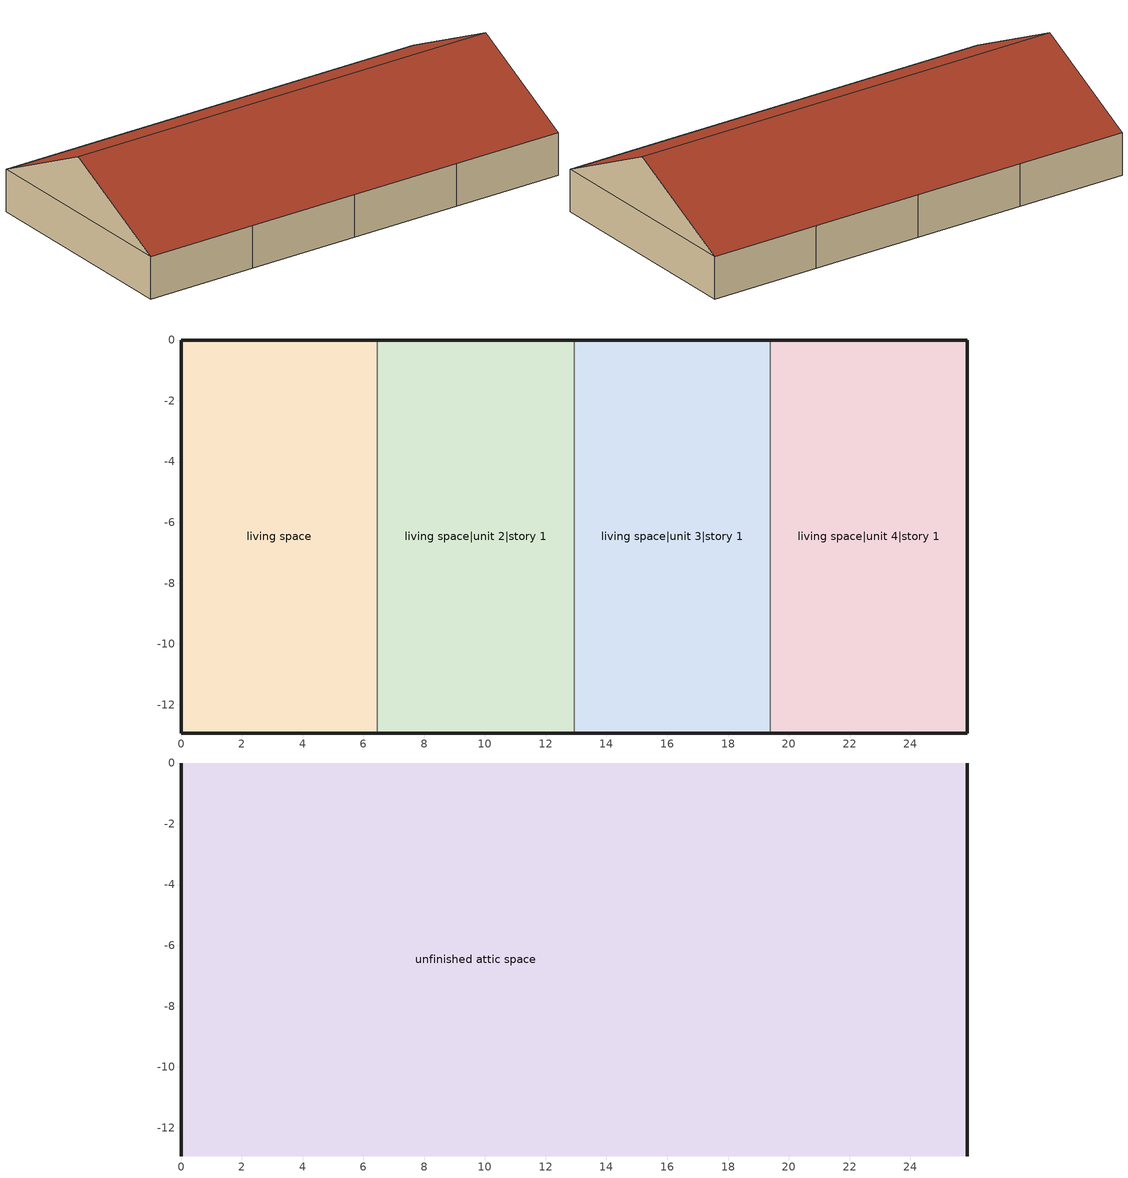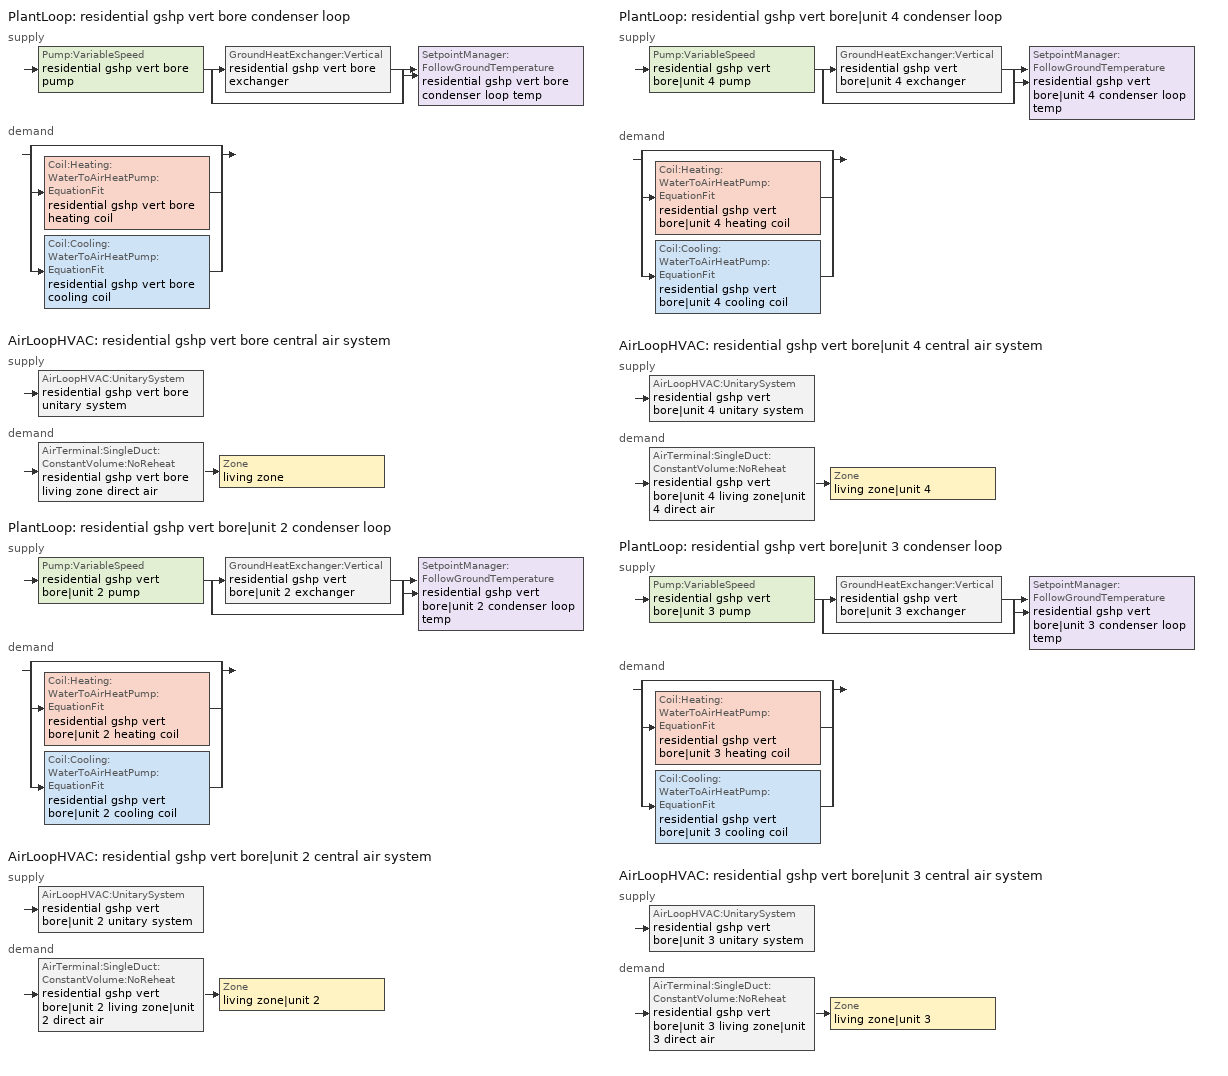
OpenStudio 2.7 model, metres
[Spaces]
living space
 floor foundation: 0,-12.93 0,0 6.47,0 6.47,-12.93 z0
 wall outside: 6.47,0 0,0 0,-12.93 6.47,-12.93 z0:2.44
 wall to living space|unit 2|story 1: 6.47,-12.93 6.47,0 z0:2.44
living space|unit 2|story 1
 floor foundation: 6.47,-12.93 6.47,0 12.93,0 12.93,-12.93 z0
 wall outside: 6.47,-12.93 12.93,-12.93 / 12.93,0 6.47,0 z0:2.44
 wall to living space|unit 3|story 1: 12.93,-12.93 12.93,0 z0:2.44
living space|unit 3|story 1
 floor foundation: 12.93,-12.93 12.93,0 19.4,0 19.4,-12.93 z0
 wall outside: 12.93,-12.93 19.4,-12.93 / 19.4,0 12.93,0 z0:2.44
 wall to living space|unit 4|story 1: 19.4,-12.93 19.4,0 z0:2.44
living space|unit 4|story 1
 floor foundation: 19.4,-12.93 19.4,0 25.86,0 25.86,-12.93 z0
 wall outside: 19.4,-12.93 25.86,-12.93 25.86,0 19.4,0 z0:2.44
unfinished attic space
 floor to living space: 6.47,0 6.47,-12.93 0,-12.93 0,0 z2.44
 floor to living space|unit 2|story 1: 12.93,0 12.93,-12.93 6.47,-12.93 6.47,0 z2.44
 floor to living space|unit 3|story 1: 19.4,0 19.4,-12.93 12.93,-12.93 12.93,0 z2.44
 floor to living space|unit 4|story 1: 25.86,0 25.86,-12.93 19.4,-12.93 19.4,0 z2.44
 wall outside: 0,-6.47,5.67 0,0,2.44 0,-12.93,2.44; 25.86,-6.47,5.67 25.86,-12.93,2.44 25.86,0,2.44
 roof outside: 0,-6.47,5.67 25.86,-6.47,5.67 25.86,0,2.44 0,0,2.44; 25.86,-6.47,5.67 0,-6.47,5.67 0,-12.93,2.44 25.86,-12.93,2.44
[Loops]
PlantLoop 'residential gshp vert bore condenser loop'
 supply: Pump:VariableSpeed 'residential gshp vert bore pump' > split
  | GroundHeatExchanger:Vertical 'residential gshp vert bore exchanger'
  | bypass
  join > SetpointManager:FollowGroundTemperature 'residential gshp vert bore condenser loop temp'
 demand: split
  | bypass
  | Coil:Heating:WaterToAirHeatPump:EquationFit 'residential gshp vert bore heating coil'
  | Coil:Cooling:WaterToAirHeatPump:EquationFit 'residential gshp vert bore cooling coil'
AirLoopHVAC 'residential gshp vert bore central air system'
 supply: AirLoopHVAC:UnitarySystem 'residential gshp vert bore unitary system'
 demand: AirTerminal:SingleDuct:ConstantVolume:NoReheat 'residential gshp vert bore living zone direct air' > Zone 'living zone'
PlantLoop 'residential gshp vert bore|unit 2 condenser loop'
 supply: Pump:VariableSpeed 'residential gshp vert bore|unit 2 pump' > split
  | GroundHeatExchanger:Vertical 'residential gshp vert bore|unit 2 exchanger'
  | bypass
  join > SetpointManager:FollowGroundTemperature 'residential gshp vert bore|unit 2 condenser loop temp'
 demand: split
  | bypass
  | Coil:Heating:WaterToAirHeatPump:EquationFit 'residential gshp vert bore|unit 2 heating coil'
  | Coil:Cooling:WaterToAirHeatPump:EquationFit 'residential gshp vert bore|unit 2 cooling coil'
AirLoopHVAC 'residential gshp vert bore|unit 2 central air system'
 supply: AirLoopHVAC:UnitarySystem 'residential gshp vert bore|unit 2 unitary system'
 demand: AirTerminal:SingleDuct:ConstantVolume:NoReheat 'residential gshp vert bore|unit 2 living zone|unit 2 direct air' > Zone 'living zone|unit 2'
PlantLoop 'residential gshp vert bore|unit 4 condenser loop'
 supply: Pump:VariableSpeed 'residential gshp vert bore|unit 4 pump' > split
  | GroundHeatExchanger:Vertical 'residential gshp vert bore|unit 4 exchanger'
  | bypass
  join > SetpointManager:FollowGroundTemperature 'residential gshp vert bore|unit 4 condenser loop temp'
 demand: split
  | bypass
  | Coil:Heating:WaterToAirHeatPump:EquationFit 'residential gshp vert bore|unit 4 heating coil'
  | Coil:Cooling:WaterToAirHeatPump:EquationFit 'residential gshp vert bore|unit 4 cooling coil'
AirLoopHVAC 'residential gshp vert bore|unit 4 central air system'
 supply: AirLoopHVAC:UnitarySystem 'residential gshp vert bore|unit 4 unitary system'
 demand: AirTerminal:SingleDuct:ConstantVolume:NoReheat 'residential gshp vert bore|unit 4 living zone|unit 4 direct air' > Zone 'living zone|unit 4'
PlantLoop 'residential gshp vert bore|unit 3 condenser loop'
 supply: Pump:VariableSpeed 'residential gshp vert bore|unit 3 pump' > split
  | GroundHeatExchanger:Vertical 'residential gshp vert bore|unit 3 exchanger'
  | bypass
  join > SetpointManager:FollowGroundTemperature 'residential gshp vert bore|unit 3 condenser loop temp'
 demand: split
  | bypass
  | Coil:Heating:WaterToAirHeatPump:EquationFit 'residential gshp vert bore|unit 3 heating coil'
  | Coil:Cooling:WaterToAirHeatPump:EquationFit 'residential gshp vert bore|unit 3 cooling coil'
AirLoopHVAC 'residential gshp vert bore|unit 3 central air system'
 supply: AirLoopHVAC:UnitarySystem 'residential gshp vert bore|unit 3 unitary system'
 demand: AirTerminal:SingleDuct:ConstantVolume:NoReheat 'residential gshp vert bore|unit 3 living zone|unit 3 direct air' > Zone 'living zone|unit 3'
[Building]
Building 1: North Axis {deg}=0; Standards Number of Stories=1; Standards Number of Above Ground Stories=1; Standards Building Type=singlefamilyattached; Standards Number of Living Units=4
[Site]
Denver Intl Ap_CO_USA: Latitude {deg}=39.83; Longitude {deg}=-104.65; Time Zone {hr}=-7; Elevation {m}=1650
[ClimateZones]
Climate Zone Institution Name 2=Building America; Climate Zone Document Year 2=0; Climate Zone Value 2=Cold
[Site:WaterMainsTemperature]
Calculation Method=Correlation; Annual Average Outdoor Air Temperature {C}=10.8753; Maximum Difference In Monthly Average Outdoor Air Temperatures {deltaC}=23.1524
[Site:GroundTemperature:Deep]
10.8753, 10.8753, 10.8753, 10.8753, 10.8753, 10.8753, 10.8753, 10.8753, 10.8753, 10.8753, 10.8753, 10.8753
[ThermalZone] Use Ideal Air Loads=No
Name | Thermostat
living zone | living zone temperature setpoint
living zone|unit 2 | living zone|unit 2 temperature setpoint
living zone|unit 3 | living zone|unit 3 temperature setpoint
living zone|unit 4 | living zone|unit 4 temperature setpoint
unfinished attic zone
[Sizing:Zone] Zone Cooling Design Supply Air Temperature Input Method=SupplyAirTemperature; Zone Cooling Design Supply Air Temperature {C}=14; Zone Cooling Design Supply Air Temperature Difference {deltaC}=11.11; Zone Heating Design Supply Air Temperature Input Method=SupplyAirTemperature; Zone Heating Design Supply Air Temperature {C}=40; Zone Heating Design Supply Air Temperature Difference {deltaC}=11.11; Zone Cooling Design Supply Air Humidity Ratio {kg-H2O/kg-air}=0.0085; Zone Heating Design Supply Air Humidity Ratio {kg-H2O/kg-air}=0.008; Cooling Design Air Flow Method=DesignDay; Heating Design Air Flow Method=DesignDay; Account for Dedicated Outdoor Air System=No; Dedicated Outdoor Air System Control Strategy=NeutralSupplyAir; Dedicated Outdoor Air Low Setpoint Temperature for Design {C}=autosize; Dedicated Outdoor Air High Setpoint Temperature for Design {C}=autosize
living zone; living zone|unit 2; living zone|unit 3; living zone|unit 4; unfinished attic zone
[Zone equipment]
living zone: residential gshp vert bore living zone direct air
living zone|unit 2: residential gshp vert bore|unit 2 living zone|unit 2 direct air
living zone|unit 3: residential gshp vert bore|unit 3 living zone|unit 3 direct air
living zone|unit 4: residential gshp vert bore|unit 4 living zone|unit 4 direct air
[Space]
Name | Space Type | Thermal Zone | Building Unit
living space | Space Type 1 | living zone | unit 1
living space|unit 2|story 1 | Space Type 1 | living zone|unit 2 | unit 2
living space|unit 3|story 1 | Space Type 1 | living zone|unit 3 | unit 3
living space|unit 4|story 1 | Space Type 1 | living zone|unit 4 | unit 4
unfinished attic space | Space Type 2 | unfinished attic zone
[SpaceType]
Name | Standards Space Type
Space Type 1 | living
Space Type 2 | unfinished attic
[BuildingUnit] Building Unit Type=Residential
unit 1; unit 2; unit 3; unit 4
[GroundHeatExchanger:Vertical] Maximum Flow Rate {m3/s}=0.0033; Number of Bore Holes=120; Bore Hole Length {m}=76.2; Bore Hole Radius {m}=0.0635; Ground Thermal Conductivity {W/m-K}=1.0386; Ground Thermal Heat Capacity {J/m3-K}=1.93558e+06; Ground Temperature {C}=10.8753; Design Flow Rate {m3/s}=0.0033; Grout Thermal Conductivity {W/m-K}=0.6924; Pipe Thermal Conductivity {W/m-K}=0.39813; Pipe Out Diameter {m}=0.02667; U-Tube Distance {m}=0.0245389; Pipe Thickness {m}=0.0024257; Maximum Length of Simulation=1; G-Function Reference Ratio=0.0005; G-Function Ln(T/Ts) Value 1=-15.2996; G-Function G Value 1=-0.348322; G-Function Ln(T/Ts) Value 2=-14.201; G-Function G Value 2=0.022208; G-Function Ln(T/Ts) Value 3=-13.2202; G-Function G Value 3=0.412345; G-Function Ln(T/Ts) Value 4=-12.2086; G-Function G Value 4=0.867498; G-Function Ln(T/Ts) Value 5=-11.1888; G-Function G Value 5=1.357839; G-Function Ln(T/Ts) Value 6=-10.1816; G-Function G Value 6=1.852024; G-Function Ln(T/Ts) Value 7=-9.1815; G-Function G Value 7=2.345656; G-Function Ln(T/Ts) Value 8=-8.6809; G-Function G Value 8=2.593958; G-Function Ln(T/Ts) Value 9=-8.5; G-Function G Value 9=2.679; G-Function Ln(T/Ts) Value 10=-7.8; G-Function G Value 10=3.023; G-Function Ln(T/Ts) Value 11=-7.2; G-Function G Value 11=3.32; G-Function Ln(T/Ts) Value 12=-6.5; G-Function G Value 12=3.681; G-Function Ln(T/Ts) Value 13=-5.9; G-Function G Value 13=4.071; G-Function Ln(T/Ts) Value 14=-5.2; G-Function G Value 14=4.828; G-Function Ln(T/Ts) Value 15=-4.5; G-Function G Value 15=6.253; G-Function Ln(T/Ts) Value 16=-3.963; G-Function G Value 16=7.894; G-Function Ln(T/Ts) Value 17=-3.27; G-Function G Value 17=11.82; G-Function Ln(T/Ts) Value 18=-2.864; G-Function G Value 18=15.117; G-Function Ln(T/Ts) Value 19=-2.577; G-Function G Value 19=18.006; G-Function Ln(T/Ts) Value 20=-2.171; G-Function G Value 20=22.887; G-Function Ln(T/Ts) Value 21=-1.884; G-Function G Value 21=26.924; G-Function Ln(T/Ts) Value 22=-1.191; G-Function G Value 22=38.004; G-Function Ln(T/Ts) Value 23=-0.497; G-Function G Value 23=49.919; G-Function Ln(T/Ts) Value 24=-0.274; G-Function G Value 24=53.407; G-Function Ln(T/Ts) Value 25=-0.051; G-Function G Value 25=56.632; G-Function Ln(T/Ts) Value 26=0.196; G-Function G Value 26=59.825; G-Function Ln(T/Ts) Value 27=0.419; G-Function G Value 27=62.349; G-Function Ln(T/Ts) Value 28=0.642; G-Function G Value 28=64.524; G-Function Ln(T/Ts) Value 29=0.873; G-Function G Value 29=66.412; G-Function Ln(T/Ts) Value 30=1.112; G-Function G Value 30=67.993; G-Function Ln(T/Ts) Value 31=1.335; G-Function G Value 31=69.162; G-Function Ln(T/Ts) Value 32=1.679; G-Function G Value 32=70.476; G-Function Ln(T/Ts) Value 33=2.028; G-Function G Value 33=71.361; G-Function Ln(T/Ts) Value 34=2.275; G-Function G Value 34=71.79; G-Function Ln(T/Ts) Value 35=3.003; G-Function G Value 35=72.511
residential gshp vert bore exchanger; residential gshp vert bore|unit 2 exchanger; residential gshp vert bore|unit 4 exchanger; residential gshp vert bore|unit 3 exchanger
[PlantLoop] Fluid Type=Water; Glycol Concentration=30; Maximum Loop Temperature {C}=48.88889; Minimum Loop Temperature {C}=1.66667; Minimum Loop Flow Rate {m3/s}=0; Plant Loop Volume {m3}=Autocalculate; Load Distribution Scheme=SequentialLoad
residential gshp vert bore condenser loop; residential gshp vert bore|unit 2 condenser loop; residential gshp vert bore|unit 4 condenser loop; residential gshp vert bore|unit 3 condenser loop
[Sizing:Plant] Loop Type=Condenser; Design Loop Exit Temperature {C}=29.4444; Loop Design Temperature Difference {deltaC}=5.55556; Sizing Option=NonCoincident; Zone Timesteps in Averaging Window=1; Coincident Sizing Factor Mode=None
residential gshp vert bore condenser loop; residential gshp vert bore|unit 2 condenser loop; residential gshp vert bore|unit 4 condenser loop; residential gshp vert bore|unit 3 condenser loop
[SetpointManager:FollowGroundTemperature] Control Variable=Temperature; Offset Temperature Difference {deltaC}=0; Maximum Setpoint Temperature {C}=48.88889; Minimum Setpoint Temperature {C}=1.66667
residential gshp vert bore condenser loop temp; residential gshp vert bore|unit 2 condenser loop temp; residential gshp vert bore|unit 4 condenser loop temp; residential gshp vert bore|unit 3 condenser loop temp
[Pump:VariableSpeed] Rated Pump Head {Pa}=149460; Motor Efficiency=0.462; Fraction of Motor Inefficiencies to Fluid Stream=0; Coefficient 1 of the Part Load Performance Curve=0; Coefficient 2 of the Part Load Performance Curve=1; Coefficient 3 of the Part Load Performance Curve=0; Coefficient 4 of the Part Load Performance Curve=0; Minimum Flow Rate {m3/s}=0; Pump Control Type=Intermittent; Skin Loss Radiative Fraction=0.5; Design Power Sizing Method=PowerPerFlowPerPressure; Design Electric Power per Unit Flow Rate {W/(m3/s)}=348701.1; Design Shaft Power per Unit Flow Rate per Unit Head {W-s/m3-Pa}=1.28205; Design Minimum Flow Rate Fraction=0
residential gshp vert bore pump; residential gshp vert bore|unit 2 pump; residential gshp vert bore|unit 4 pump; residential gshp vert bore|unit 3 pump
[Coil:Heating:WaterToAirHeatPump:EquationFit] Rated Heating Coefficient of Performance {W/W}=3.64475; Heating Capacity Coefficient 1=-5.21544; Heating Capacity Coefficient 2=-1.07399; Heating Capacity Coefficient 3=7.59731; Heating Capacity Coefficient 4=0; Heating Capacity Coefficient 5=0; Heating Power Consumption Coefficient 1=-11.0778; Heating Power Consumption Coefficient 2=10.2338; Heating Power Consumption Coefficient 3=1.52933; Heating Power Consumption Coefficient 4=0; Heating Power Consumption Coefficient 5=0
residential gshp vert bore heating coil; residential gshp vert bore|unit 2 heating coil; residential gshp vert bore|unit 4 heating coil; residential gshp vert bore|unit 3 heating coil
[Coil:Heating:Electric] Availability Schedule=residential heating season; Efficiency=1
residential gshp vert bore supp heater; residential gshp vert bore|unit 2 supp heater; residential gshp vert bore|unit 4 supp heater; residential gshp vert bore|unit 3 supp heater
[Coil:Cooling:WaterToAirHeatPump:EquationFit] Rated Cooling Coefficient of Performance {W/W}=5.35551; Total Cooling Capacity Coefficient 1=-3.91606; Total Cooling Capacity Coefficient 2=7.04294; Total Cooling Capacity Coefficient 3=-2.27059; Total Cooling Capacity Coefficient 4=0; Total Cooling Capacity Coefficient 5=0; Sensible Cooling Capacity Coefficient 1=26.7839; Sensible Cooling Capacity Coefficient 2=0; Sensible Cooling Capacity Coefficient 3=-23.8324; Sensible Cooling Capacity Coefficient 4=-1.11574; Sensible Cooling Capacity Coefficient 5=0; Sensible Cooling Capacity Coefficient 6=0; Cooling Power Consumption Coefficient 1=-6.23374; Cooling Power Consumption Coefficient 2=1.6101; Cooling Power Consumption Coefficient 3=5.31708; Cooling Power Consumption Coefficient 4=0; Cooling Power Consumption Coefficient 5=0; Nominal Time for Condensate Removal to Begin {s}=1000; Ratio of Initial Moisture Evaporation Rate and Steady State Latent Capacity=1.5
residential gshp vert bore cooling coil; residential gshp vert bore|unit 2 cooling coil; residential gshp vert bore|unit 4 cooling coil; residential gshp vert bore|unit 3 cooling coil
[Fan:OnOff] Availability Schedule=Always On Discrete; Fan Total Efficiency=0.75; Pressure Rise {Pa}=794.58; Maximum Flow Rate {m3/s}=autosize; Motor Efficiency=1; Motor In Airstream Fraction=1
Name | Fan Power Ratio Function of Speed Ratio Curve | Fan Efficiency Ratio Function of Speed Ratio Curve
residential gshp vert bore living zone supply fan | Fan On Off Power Curve | Fan On Off Efficiency Curve
residential gshp vert bore|unit 2 living zone|unit 2 supply fan | Fan On Off Power Curve 1 | Fan On Off Efficiency Curve 1
residential gshp vert bore|unit 4 living zone|unit 4 supply fan | Fan On Off Power Curve 2 | Fan On Off Efficiency Curve 2
residential gshp vert bore|unit 3 living zone|unit 3 supply fan | Fan On Off Power Curve 3 | Fan On Off Efficiency Curve 3
[AirLoopHVAC:UnitarySystem] Control Type=Load; Dehumidification Control Type=None; Availability Schedule=Always On Discrete; Fan Placement=BlowThrough; Supply Air Fan Operating Mode Schedule=Always Off Discrete; DX Heating Coil Sizing Ratio=1; Use DOAS DX Cooling Coil=No; DOAS DX Cooling Coil Leaving Minimum Air Temperature {C}=2; Latent Load Control=SensibleOnlyLoadControl; Supply Air Flow Rate During Cooling Operation {m3/s}=autosize; Supply Air Flow Rate During Heating Operation {m3/s}=autosize; Supply Air Flow Rate When No Cooling or Heating is Required {m3/s}=0; Maximum Supply Air Temperature {C}=76.6667; Maximum Outdoor Dry-Bulb Temperature for Supplemental Heater Operation {C}=4.44444; Maximum Cycling Rate {cycles/hr}=2.5; Heat Pump Time Constant {s}=60; Fraction of On-Cycle Power Use=0.01; Heat Pump Fan Delay Time {s}=60; Ancilliary On-Cycle Electric Power {W}=0; Ancilliary Off-Cycle Electric Power {W}=0
Name | Controlling Zone or Thermostat Location | Supply Fan | Heating Coil | Cooling Coil | Supplemental Heating Coil
residential gshp vert bore unitary system | living zone | residential gshp vert bore living zone supply fan | residential gshp vert bore heating coil | residential gshp vert bore cooling coil | residential gshp vert bore supp heater
residential gshp vert bore|unit 2 unitary system | living zone|unit 2 | residential gshp vert bore|unit 2 living zone|unit 2 supply fan | residential gshp vert bore|unit 2 heating coil | residential gshp vert bore|unit 2 cooling coil | residential gshp vert bore|unit 2 supp heater
residential gshp vert bore|unit 4 unitary system | living zone|unit 4 | residential gshp vert bore|unit 4 living zone|unit 4 supply fan | residential gshp vert bore|unit 4 heating coil | residential gshp vert bore|unit 4 cooling coil | residential gshp vert bore|unit 4 supp heater
residential gshp vert bore|unit 3 unitary system | living zone|unit 3 | residential gshp vert bore|unit 3 living zone|unit 3 supply fan | residential gshp vert bore|unit 3 heating coil | residential gshp vert bore|unit 3 cooling coil | residential gshp vert bore|unit 3 supp heater
[AirLoopHVAC] Availability Schedule=Always On Discrete; Design Supply Air Flow Rate {m3/s}=AutoSize
residential gshp vert bore central air system; residential gshp vert bore|unit 2 central air system; residential gshp vert bore|unit 4 central air system; residential gshp vert bore|unit 3 central air system
[Sizing:System] Type of Load to Size On=Sensible; Design Outdoor Air Flow Rate {m3/s}=Autosize; Central Heating Maximum System Air Flow Ratio=0.3; Preheat Design Temperature {C}=7; Preheat Design Humidity Ratio {kg-H2O/kg-Air}=0.008; Precool Design Temperature {C}=12.8; Precool Design Humidity Ratio {kg-H2O/kg-Air}=0.008; Central Cooling Design Supply Air Temperature {C}=12.8; Central Heating Design Supply Air Temperature {C}=16.7; Sizing Option=NonCoincident; 100% Outdoor Air in Cooling=Yes; 100% Outdoor Air in Heating=Yes; Central Cooling Design Supply Air Humidity Ratio {kg-H2O/kg-Air}=0.0085; Central Heating Design Supply Air Humidity Ratio {kg-H2O/kg-Air}=0.008; Cooling Design Air Flow Method=DesignDay; Cooling Design Air Flow Rate {m3/s}=0; Heating Design Air Flow Method=DesignDay; Heating Design Air Flow Rate {m3/s}=0; System Outdoor Air Method=ZoneSum; Zone Maximum Outdoor Air Fraction=1; Cooling Supply Air Flow Rate Per Floor Area {m3/s-m2}=0.00996765; Cooling Fraction of Autosized Cooling Supply Air Flow Rate=1; Cooling Supply Air Flow Rate Per Unit Cooling Capacity {m3/s-W}=3.94755e-05; Heating Supply Air Flow Rate Per Floor Area {m3/s-m2}=0.00996765; Heating Fraction of Autosized Heating Supply Air Flow Rate=1; Heating Fraction of Autosized Cooling Supply Air Flow Rate=1; Heating Supply Air Flow Rate Per Unit Heating Capacity {m3/s-W}=3.15882e-05; Cooling Design Capacity Method=CoolingDesignCapacity; Cooling Design Capacity {W}=autosize; Cooling Design Capacity Per Floor Area {W/m2}=234.7; Fraction of Autosized Cooling Design Capacity=1; Heating Design Capacity Method=HeatingDesignCapacity; Heating Design Capacity {W}=autosize; Heating Design Capacity Per Floor Area {W/m2}=157; Fraction of Autosized Heating Design Capacity=1; Central Cooling Capacity Control Method=OnOff
residential gshp vert bore central air system; residential gshp vert bore|unit 2 central air system; residential gshp vert bore|unit 4 central air system; residential gshp vert bore|unit 3 central air system
[AirTerminal:SingleDuct:ConstantVolume:NoReheat] Availability Schedule=Always On Discrete; Maximum Air Flow Rate {m3/s}=AutoSize
residential gshp vert bore living zone direct air; residential gshp vert bore|unit 2 living zone|unit 2 direct air; residential gshp vert bore|unit 4 living zone|unit 4 direct air; residential gshp vert bore|unit 3 living zone|unit 3 direct air
[ThermostatSetpoint:DualSetpoint] Heating Setpoint Temperature Schedule=residential heating setpoint; Cooling Setpoint Temperature Schedule=residential cooling setpoint
living zone temperature setpoint; living zone|unit 2 temperature setpoint; living zone|unit 3 temperature setpoint; living zone|unit 4 temperature setpoint
[Schedule:Constant]
Name | Value
Always On Discrete | 1
Always Off Discrete | 0
[Curve:Exponent] Coefficient1 Constant=1; Coefficient2 Constant=0; Coefficient3 Constant=0; Minimum Value of x=0; Maximum Value of x=1
Fan On Off Power Curve; Fan On Off Power Curve 1; Fan On Off Power Curve 2; Fan On Off Power Curve 3
[Curve:Cubic] Coefficient1 Constant=1; Coefficient2 x=0; Coefficient3 x**2=0; Coefficient4 x**3=0; Minimum Value of x=0; Maximum Value of x=1
Fan On Off Efficiency Curve; Fan On Off Efficiency Curve 1; Fan On Off Efficiency Curve 2; Fan On Off Efficiency Curve 3
[Schedule:Ruleset]
Name | Default Day Schedule | Summer Design Day Schedule | Winter Design Day Schedule
residential heating season | Schedule Day 9
residential heating setpoint | Schedule Day 4 | residential heating setpoint summer design | residential heating setpoint winter design
residential cooling setpoint | Schedule Day 5 | residential cooling setpoint summer design | residential cooling setpoint winter design
[Schedule:Day]
Schedule Day 9; Schedule Day 4; Schedule Day 5: 24, 0, 0
residential heating season allday1; residential heating season allday2; residential heating season allday3; residential heating season allday4; residential heating season allday5; residential heating season allday6; residential heating season allday7; residential heating season allday8; residential heating season allday9; residential heating season allday10; residential heating season allday11; residential heating season allday12: 24, 0, 1
residential heating setpoint allday1; residential heating setpoint allday2; residential heating setpoint allday3; residential heating setpoint allday4; residential heating setpoint allday5; residential heating setpoint allday6; residential heating setpoint allday7; residential heating setpoint allday8; residential heating setpoint allday9; residential heating setpoint allday10; residential heating setpoint allday11; residential heating setpoint allday12: 24, 0, 21.6667
residential heating setpoint winter design; residential cooling setpoint winter design: 24, 0, 21.1111
residential heating setpoint summer design; residential cooling setpoint summer design: 24, 0, 23.8889
residential cooling setpoint allday1; residential cooling setpoint allday2; residential cooling setpoint allday3; residential cooling setpoint allday4; residential cooling setpoint allday5; residential cooling setpoint allday6; residential cooling setpoint allday7; residential cooling setpoint allday8; residential cooling setpoint allday9; residential cooling setpoint allday10; residential cooling setpoint allday11; residential cooling setpoint allday12: 24, 0, 24.4444
[Schedule:Rule] Apply Sunday=Yes; Apply Monday=Yes; Apply Tuesday=Yes; Apply Wednesday=Yes; Apply Thursday=Yes; Apply Friday=Yes; Apply Saturday=Yes; Date Specification Type=DateRange; Start Day=1
Name | Schedule Ruleset | Rule Order | Day Schedule | Start Month | End Month | End Day
residential heating season allday ruleset1 | residential heating season | 11 | residential heating season allday1 | 1 | 1 | 31
residential heating season allday ruleset2 | residential heating season | 10 | residential heating season allday2 | 2 | 2 | 28
residential heating season allday ruleset3 | residential heating season | 9 | residential heating season allday3 | 3 | 3 | 31
residential heating season allday ruleset4 | residential heating season | 8 | residential heating season allday4 | 4 | 4 | 30
residential heating season allday ruleset5 | residential heating season | 7 | residential heating season allday5 | 5 | 5 | 31
residential heating season allday ruleset6 | residential heating season | 6 | residential heating season allday6 | 6 | 6 | 30
residential heating season allday ruleset7 | residential heating season | 5 | residential heating season allday7 | 7 | 7 | 31
residential heating season allday ruleset8 | residential heating season | 4 | residential heating season allday8 | 8 | 8 | 31
residential heating season allday ruleset9 | residential heating season | 3 | residential heating season allday9 | 9 | 9 | 30
residential heating season allday ruleset10 | residential heating season | 2 | residential heating season allday10 | 10 | 10 | 31
residential heating season allday ruleset11 | residential heating season | 1 | residential heating season allday11 | 11 | 11 | 30
residential heating season allday ruleset12 | residential heating season | 0 | residential heating season allday12 | 12 | 12 | 31
residential heating setpoint allday ruleset1 | residential heating setpoint | 11 | residential heating setpoint allday1 | 1 | 1 | 31
residential heating setpoint allday ruleset2 | residential heating setpoint | 10 | residential heating setpoint allday2 | 2 | 2 | 28
residential heating setpoint allday ruleset3 | residential heating setpoint | 9 | residential heating setpoint allday3 | 3 | 3 | 31
residential heating setpoint allday ruleset4 | residential heating setpoint | 8 | residential heating setpoint allday4 | 4 | 4 | 30
residential heating setpoint allday ruleset5 | residential heating setpoint | 7 | residential heating setpoint allday5 | 5 | 5 | 31
residential heating setpoint allday ruleset6 | residential heating setpoint | 6 | residential heating setpoint allday6 | 6 | 6 | 30
residential heating setpoint allday ruleset7 | residential heating setpoint | 5 | residential heating setpoint allday7 | 7 | 7 | 31
residential heating setpoint allday ruleset8 | residential heating setpoint | 4 | residential heating setpoint allday8 | 8 | 8 | 31
residential heating setpoint allday ruleset9 | residential heating setpoint | 3 | residential heating setpoint allday9 | 9 | 9 | 30
residential heating setpoint allday ruleset10 | residential heating setpoint | 2 | residential heating setpoint allday10 | 10 | 10 | 31
residential heating setpoint allday ruleset11 | residential heating setpoint | 1 | residential heating setpoint allday11 | 11 | 11 | 30
residential heating setpoint allday ruleset12 | residential heating setpoint | 0 | residential heating setpoint allday12 | 12 | 12 | 31
residential cooling setpoint allday ruleset1 | residential cooling setpoint | 11 | residential cooling setpoint allday1 | 1 | 1 | 31
residential cooling setpoint allday ruleset2 | residential cooling setpoint | 10 | residential cooling setpoint allday2 | 2 | 2 | 28
residential cooling setpoint allday ruleset3 | residential cooling setpoint | 9 | residential cooling setpoint allday3 | 3 | 3 | 31
residential cooling setpoint allday ruleset4 | residential cooling setpoint | 8 | residential cooling setpoint allday4 | 4 | 4 | 30
residential cooling setpoint allday ruleset5 | residential cooling setpoint | 7 | residential cooling setpoint allday5 | 5 | 5 | 31
residential cooling setpoint allday ruleset6 | residential cooling setpoint | 6 | residential cooling setpoint allday6 | 6 | 6 | 30
residential cooling setpoint allday ruleset7 | residential cooling setpoint | 5 | residential cooling setpoint allday7 | 7 | 7 | 31
residential cooling setpoint allday ruleset8 | residential cooling setpoint | 4 | residential cooling setpoint allday8 | 8 | 8 | 31
residential cooling setpoint allday ruleset9 | residential cooling setpoint | 3 | residential cooling setpoint allday9 | 9 | 9 | 30
residential cooling setpoint allday ruleset10 | residential cooling setpoint | 2 | residential cooling setpoint allday10 | 10 | 10 | 31
residential cooling setpoint allday ruleset11 | residential cooling setpoint | 1 | residential cooling setpoint allday11 | 11 | 11 | 30
residential cooling setpoint allday ruleset12 | residential cooling setpoint | 0 | residential cooling setpoint allday12 | 12 | 12 | 31
